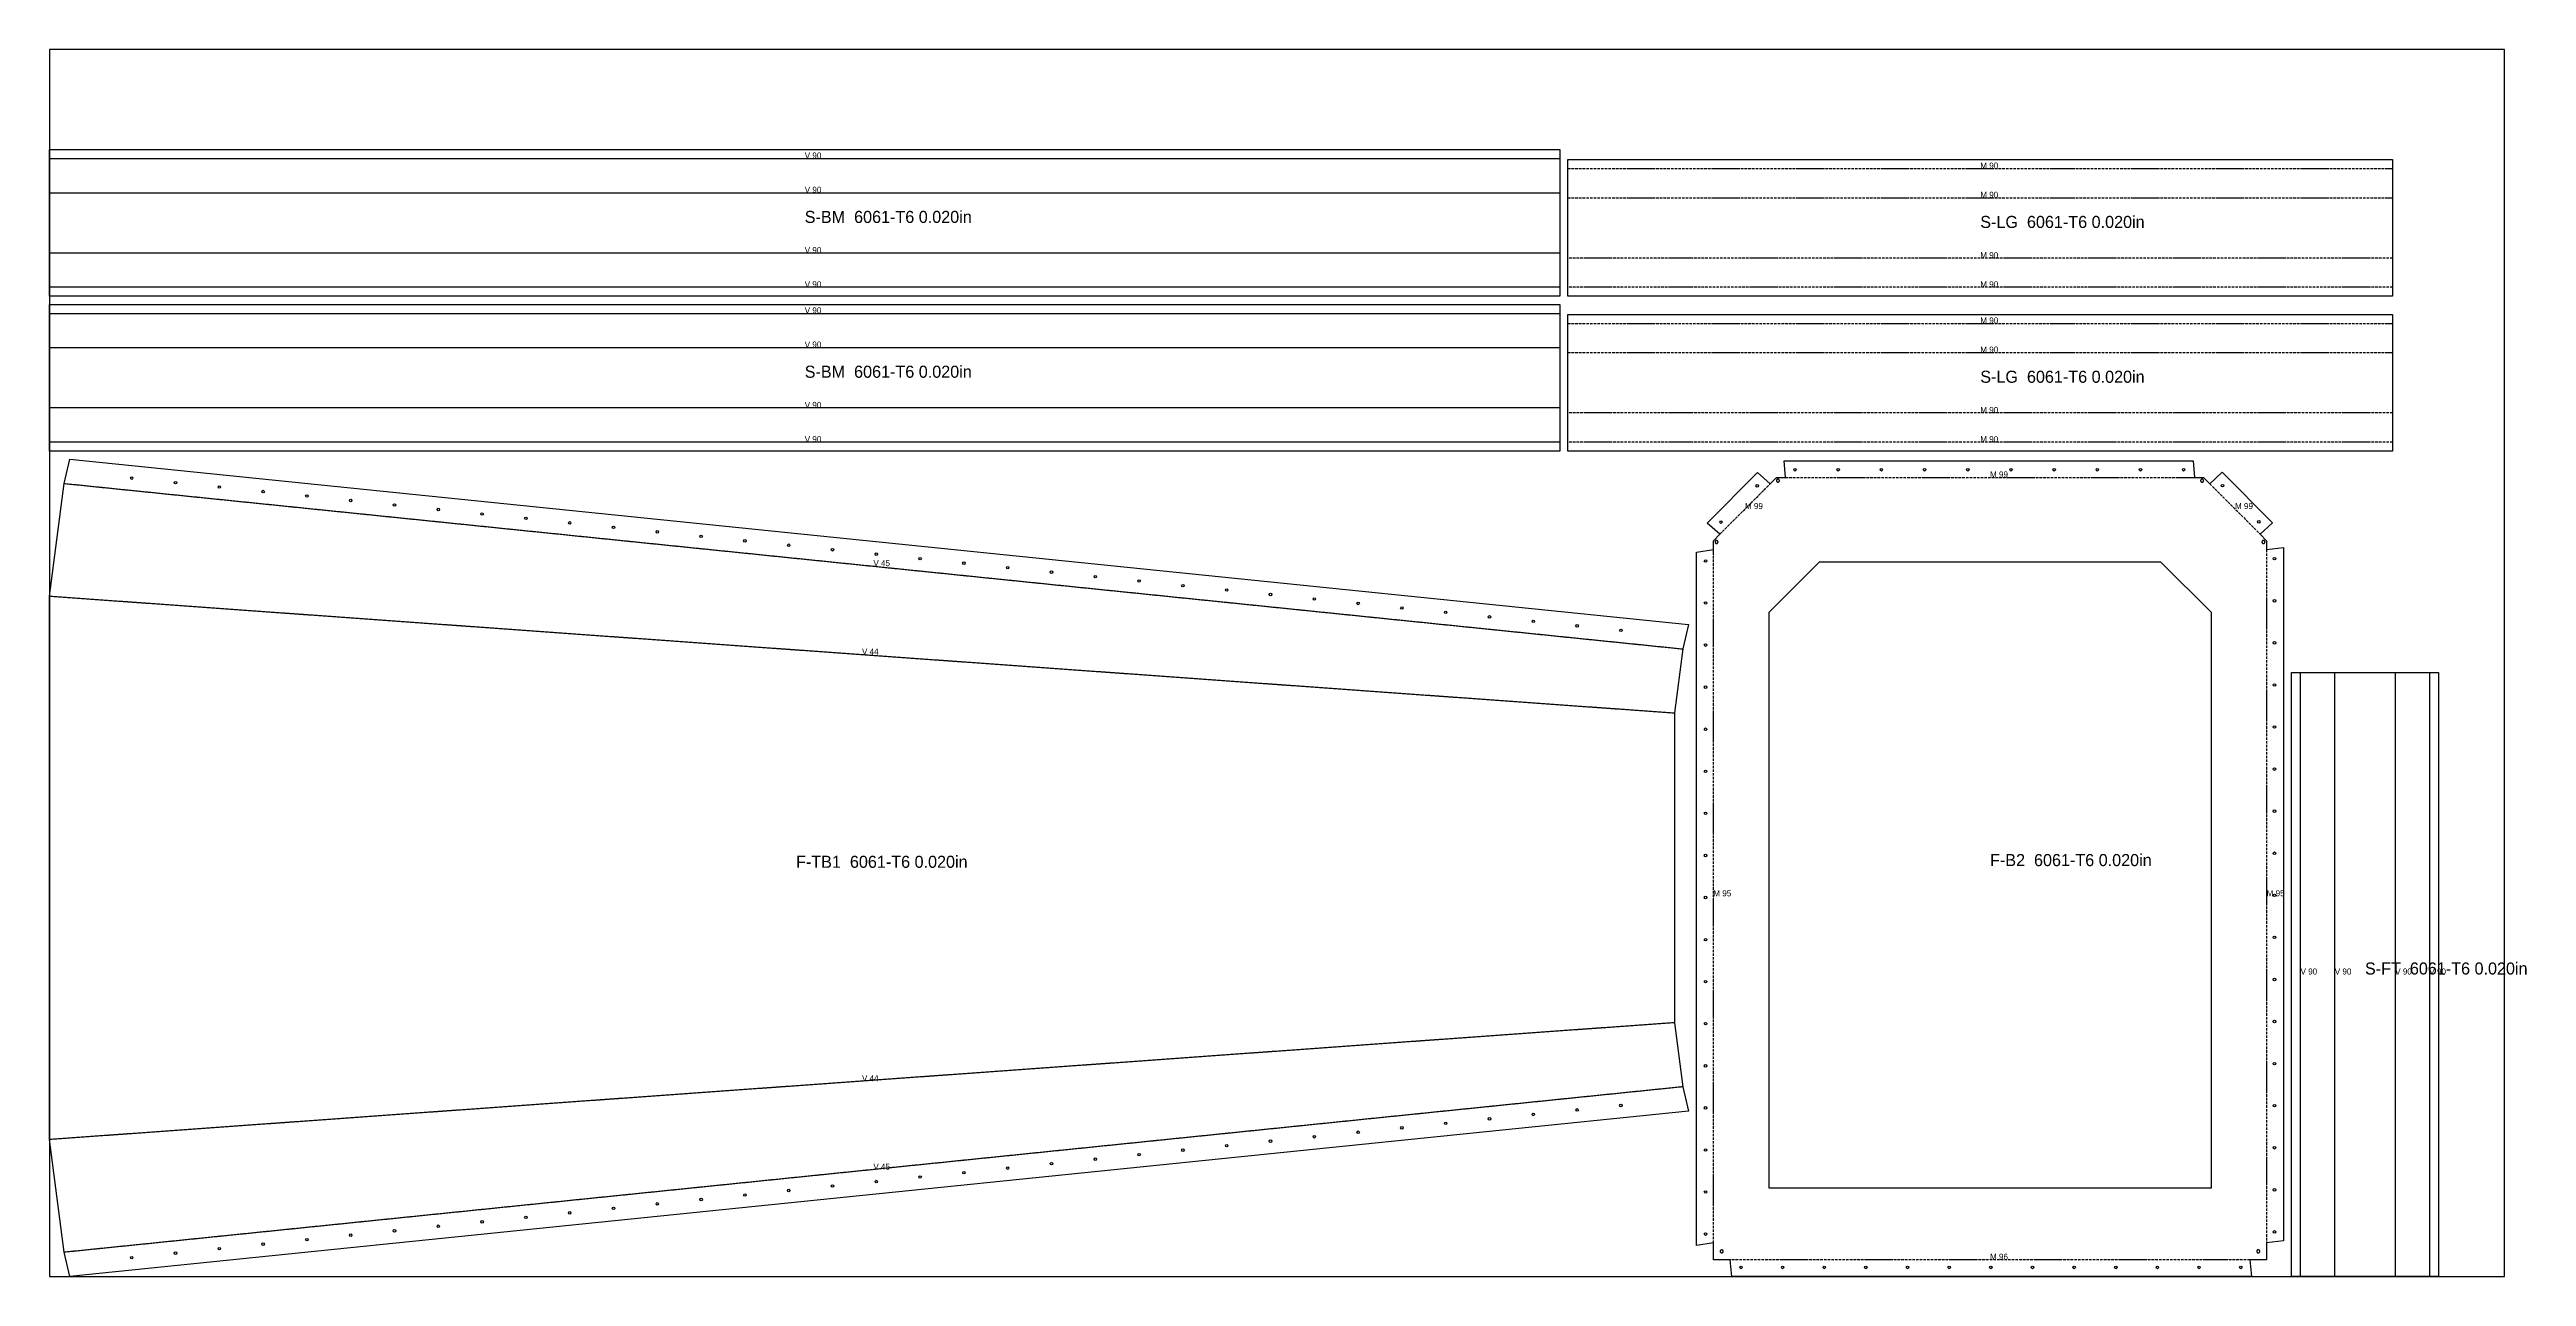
# Model space of a CAD drawing. Header units: millimetres. Extents: x 0 to 2460, y 0 to 1219.
import ezdxf

# ---------------------------------------------------------------- set-up
doc = ezdxf.new("R2010")
doc.units = ezdxf.units.MM
doc.linetypes.add('DASHDOT', pattern=[3.556, 2.54, -0.508, 0, -0.508])
doc.linetypes.add('DASHED', pattern=[1.524, 1.27, -0.254])
for name, color, linetype in [('CUT', 7, 'CONTINUOUS'), ('ETCH', 8, 'CONTINUOUS'), ('HOLE', 6, 'CONTINUOUS'), ('MOUNTAIN', 5, 'DASHDOT'), ('VALLEY', 1, 'DASHED')]:
    doc.layers.add(name, color=color, linetype=linetype)

msp = doc.modelspace()

# ---------------------------------------------------------------- linework, layer by layer
at = {"layer": 'CUT'}
for points in [[(0, 1119.7), (1500, 1119.7), (1500, 973.8), (0, 973.8), (0, 1119.7)], [(2327, 973.8), (1508, 973.8), (1508, 1109.7), (2327, 1109.7), (2327, 973.8)], [(0, 965.8), (1500, 965.8), (1500, 819.9), (0, 819.9), (0, 965.8)], [(2327, 819.9), (1508, 819.9), (1508, 955.8), (2327, 955.8), (2327, 819.9)], [(14.5, 787.9), (20.2, 811.9), (1627.8, 647.6), (1622, 623.5), (1613.8, 559.9), (1613.8, 252.1), (1622, 188.4), (1627.8, 164.3), (20.2, 0), (14.5, 24), (0, 136), (0, 676), (14.5, 787.9)], [(1652.4, 722.1), (1652.4, 731), (1658.8, 737.4), (1646.3, 748.4), (1696.4, 798.6), (1708.9, 787.5), (1715.2, 793.8), (1724.2, 793.8), (1722.9, 810.5), (2128.9, 810.5), (2130.2, 793.8), (2139.1, 793.8), (2145.5, 787.5), (2157.6, 799), (2207.7, 748.8), (2195.6, 737.4), (2201.9, 731), (2201.9, 722.1), (2218.6, 724.1), (2218.6, 35.3), (2201.9, 33.3), (2201.9, 16.7), (2185.3, 16.7), (2187, 0), (1670.7, 0), (1669, 16.7), (1652.4, 16.7), (1652.4, 33.3), (1635.8, 30.9), (1635.8, 719.7), (1652.4, 722.1)], [(1718, 791), (1718, 791.1), (1717.9, 791.3), (1717.9, 791.4), (1717.8, 791.5), (1717.7, 791.6), (1717.6, 791.7), (1717.5, 791.8), (1717.4, 791.9), (1717.2, 792), (1717.1, 792.1), (1717, 792.1), (1716.8, 792.1), (1716.7, 792.2), (1716.5, 792.2), (1716.4, 792.2), (1716.2, 792.1), (1716.1, 792.1), (1716, 792.1), (1715.8, 792), (1715.7, 791.9), (1715.6, 791.8), (1715.5, 791.7), (1715.4, 791.6), (1715.3, 791.5), (1715.2, 791.4), (1715.1, 791.3), (1715.1, 791.1), (1715.1, 791), (1715, 790.8), (1715, 790.7), (1715, 790.5), (1715.1, 790.4), (1715.1, 790.2), (1715.1, 790.1), (1715.2, 790), (1715.3, 789.8), (1715.4, 789.7), (1715.5, 789.6), (1715.6, 789.5), (1715.7, 789.4), (1715.8, 789.4), (1716, 789.3), (1716.1, 789.2), (1716.2, 789.2), (1716.4, 789.2), (1716.5, 789.2), (1716.7, 789.2), (1716.8, 789.2), (1717, 789.2), (1717.1, 789.3), (1717.2, 789.4), (1717.4, 789.4), (1717.5, 789.5), (1717.6, 789.6), (1717.7, 789.7), (1717.8, 789.8), (1717.9, 790), (1717.9, 790.1), (1718, 790.2), (1718, 790.4), (1718, 790.5), (1718, 790.7), (1718, 790.8), (1718, 791)], [(2139.2, 791.1), (2139.2, 791.3), (2139.1, 791.4), (2139.1, 791.5), (2139, 791.6), (2138.9, 791.7), (2138.8, 791.8), (2138.6, 791.9), (2138.5, 792), (2138.4, 792.1), (2138.2, 792.1), (2138.1, 792.1), (2138, 792.2), (2137.8, 792.2), (2137.7, 792.2), (2137.5, 792.1), (2137.4, 792.1), (2137.2, 792.1), (2137.1, 792), (2137, 791.9), (2136.9, 791.8), (2136.8, 791.7), (2136.7, 791.6), (2136.6, 791.5), (2136.5, 791.4), (2136.4, 791.3), (2136.4, 791.1), (2136.3, 791), (2136.3, 790.8), (2136.3, 790.7), (2136.3, 790.5), (2136.3, 790.4), (2136.4, 790.2), (2136.4, 790.1), (2136.5, 790), (2136.6, 789.8), (2136.7, 789.7), (2136.8, 789.6), (2136.9, 789.5), (2137, 789.4), (2137.1, 789.4), (2137.2, 789.3), (2137.4, 789.2), (2137.5, 789.2), (2137.7, 789.2), (2137.8, 789.2), (2138, 789.2), (2138.1, 789.2), (2138.2, 789.2), (2138.4, 789.3), (2138.5, 789.4), (2138.6, 789.4), (2138.8, 789.5), (2138.9, 789.6), (2139, 789.7), (2139.1, 789.8), (2139.1, 790), (2139.2, 790.1), (2139.2, 790.2), (2139.3, 790.4), (2139.3, 790.5), (2139.3, 790.7), (2139.3, 790.8), (2139.3, 791), (2139.2, 791.1)], [(1657.1, 729.9), (1657.1, 730), (1657, 730.2), (1657, 730.3), (1656.9, 730.4), (1656.8, 730.6), (1656.7, 730.7), (1656.7, 730.8), (1656.5, 730.9), (1656.4, 731), (1656.3, 731.1), (1656.2, 731.1), (1656, 731.2), (1655.9, 731.2), (1655.7, 731.2), (1655.6, 731.2), (1655.4, 731.2), (1655.3, 731.2), (1655.2, 731.2), (1655, 731.1), (1654.9, 731.1), (1654.8, 731), (1654.6, 730.9), (1654.5, 730.8), (1654.4, 730.7), (1654.3, 730.6), (1654.3, 730.4), (1654.2, 730.3), (1654.2, 730.2), (1654.1, 730), (1654.1, 729.9), (1654.1, 729.7), (1654.1, 729.6), (1654.1, 729.4), (1654.2, 729.3), (1654.2, 729.2), (1654.3, 729), (1654.3, 728.9), (1654.4, 728.8), (1654.5, 728.7), (1654.6, 728.6), (1654.8, 728.5), (1654.9, 728.4), (1655, 728.3), (1655.2, 728.3), (1655.3, 728.3), (1655.4, 728.2), (1655.6, 728.2), (1655.7, 728.2), (1655.9, 728.3), (1656, 728.3), (1656.2, 728.3), (1656.3, 728.4), (1656.4, 728.5), (1656.5, 728.6), (1656.7, 728.7), (1656.7, 728.8), (1656.8, 728.9), (1656.9, 729), (1657, 729.2), (1657, 729.3), (1657.1, 729.4), (1657.1, 729.6), (1657.1, 729.7), (1657.1, 729.9)], [(2200.1, 730.3), (2200.1, 730.4), (2200, 730.6), (2199.9, 730.7), (2199.8, 730.8), (2199.7, 730.9), (2199.6, 731), (2199.5, 731.1), (2199.3, 731.1), (2199.2, 731.2), (2199.1, 731.2), (2198.9, 731.2), (2198.8, 731.2), (2198.6, 731.2), (2198.5, 731.2), (2198.3, 731.2), (2198.2, 731.1), (2198.1, 731.1), (2197.9, 731), (2197.8, 730.9), (2197.7, 730.8), (2197.6, 730.7), (2197.5, 730.6), (2197.4, 730.4), (2197.4, 730.3), (2197.3, 730.2), (2197.3, 730), (2197.3, 729.9), (2197.3, 729.7), (2197.3, 729.6), (2197.3, 729.4), (2197.3, 729.3), (2197.4, 729.2), (2197.4, 729), (2197.5, 728.9), (2197.6, 728.8), (2197.7, 728.7), (2197.8, 728.6), (2197.9, 728.5), (2198.1, 728.4), (2198.2, 728.3), (2198.3, 728.3), (2198.5, 728.3), (2198.6, 728.2), (2198.8, 728.2), (2198.9, 728.2), (2199.1, 728.3), (2199.2, 728.3), (2199.3, 728.3), (2199.5, 728.4), (2199.6, 728.5), (2199.7, 728.6), (2199.8, 728.7), (2199.9, 728.8), (2200, 728.9), (2200.1, 729), (2200.1, 729.2), (2200.2, 729.3), (2200.2, 729.4), (2200.3, 729.6), (2200.3, 729.7), (2200.3, 729.9), (2200.2, 730), (2200.2, 730.2), (2200.1, 730.3)], [(2147, 88.1), (2147, 659.6), (2096.7, 709.8), (1757.6, 709.8), (1707.4, 659.6), (1707.4, 88.1), (2147, 88.1)], [(2226.6, 0), (2226.6, 600), (2372.5, 600), (2372.5, 0), (2226.6, 0)], [(1662, 25.7), (1662, 25.8), (1661.9, 25.9), (1661.8, 26.1), (1661.7, 26.2), (1661.6, 26.2), (1661.4, 26.3), (1661.3, 26.4), (1661.2, 26.4), (1661, 26.5), (1660.9, 26.5), (1660.7, 26.5), (1660.6, 26.5), (1660.4, 26.5), (1660.3, 26.4), (1660.2, 26.4), (1660, 26.3), (1659.9, 26.2), (1659.8, 26.2), (1659.7, 26.1), (1659.6, 25.9), (1659.5, 25.8), (1659.4, 25.7), (1659.3, 25.6), (1659.3, 25.4), (1659.3, 25.3), (1659.2, 25.1), (1659.2, 25), (1659.2, 24.8), (1659.3, 24.7), (1659.3, 24.6), (1659.3, 24.4), (1659.4, 24.3), (1659.5, 24.2), (1659.6, 24), (1659.7, 23.9), (1659.8, 23.8), (1659.9, 23.7), (1660, 23.7), (1660.2, 23.6), (1660.3, 23.6), (1660.4, 23.5), (1660.6, 23.5), (1660.7, 23.5), (1660.9, 23.5), (1661, 23.5), (1661.2, 23.6), (1661.3, 23.6), (1661.4, 23.7), (1661.6, 23.7), (1661.7, 23.8), (1661.8, 23.9), (1661.9, 24), (1662, 24.2), (1662, 24.3), (1662.1, 24.4), (1662.2, 24.6), (1662.2, 24.7), (1662.2, 24.8), (1662.2, 25), (1662.2, 25.1), (1662.2, 25.3), (1662.2, 25.4), (1662.1, 25.6), (1662, 25.7)], [(2194.9, 25.8), (2194.8, 25.9), (2194.7, 26.1), (2194.6, 26.2), (2194.5, 26.2), (2194.3, 26.3), (2194.2, 26.4), (2194.1, 26.4), (2193.9, 26.5), (2193.8, 26.5), (2193.6, 26.5), (2193.5, 26.5), (2193.3, 26.5), (2193.2, 26.4), (2193, 26.4), (2192.9, 26.3), (2192.8, 26.2), (2192.7, 26.2), (2192.6, 26.1), (2192.5, 25.9), (2192.4, 25.8), (2192.3, 25.7), (2192.2, 25.6), (2192.2, 25.4), (2192.2, 25.3), (2192.1, 25.1), (2192.1, 25), (2192.1, 24.8), (2192.2, 24.7), (2192.2, 24.6), (2192.2, 24.4), (2192.3, 24.3), (2192.4, 24.2), (2192.5, 24), (2192.6, 23.9), (2192.7, 23.8), (2192.8, 23.7), (2192.9, 23.7), (2193, 23.6), (2193.2, 23.6), (2193.3, 23.5), (2193.5, 23.5), (2193.6, 23.5), (2193.8, 23.5), (2193.9, 23.5), (2194.1, 23.6), (2194.2, 23.6), (2194.3, 23.7), (2194.5, 23.7), (2194.6, 23.8), (2194.7, 23.9), (2194.8, 24), (2194.9, 24.2), (2194.9, 24.3), (2195, 24.4), (2195.1, 24.6), (2195.1, 24.7), (2195.1, 24.8), (2195.1, 25), (2195.1, 25.1), (2195.1, 25.3), (2195.1, 25.4), (2195, 25.6), (2194.9, 25.7), (2194.9, 25.8)]]:
    msp.add_lwpolyline(points, close=True, dxfattribs=at)
at = {"layer": 'ETCH'}
msp.add_lwpolyline([(0, 0), (2438, 0), (2438, 1219), (0, 1219)], close=True, dxfattribs=at)
at = {"layer": 'HOLE'}
for centre in [(81.6, 793.2), (125.1, 788.7), (1733.5, 801.5), (1776.4, 801.5), (1819.3, 801.5), (1862.2, 801.5), (1905.1, 801.5), (1948, 801.5), (1990.9, 801.5), (2033.7, 801.5), (2076.6, 801.5), (2119.5, 801.5), (168.6, 784.3), (212.1, 779.8), (255.6, 775.4), (299.1, 770.9), (342.6, 766.5), (386.1, 762), (1696, 785.5), (2158.1, 785.7), (429.6, 757.6), (473.1, 753.2), (516.6, 748.7), (560.1, 744.3), (603.6, 739.8), (1660, 749.5), (2194.1, 749.7), (647.1, 735.4), (690.6, 730.9), (734.1, 726.5), (777.6, 722), (821.1, 717.6), (864.6, 713.1), (2209.7, 713.1), (908.1, 708.7), (951.6, 704.2), (995.1, 699.8), (1038.6, 695.3), (1082.1, 690.9), (1644.7, 710.9), (1125.6, 686.4), (1169.1, 682), (1212.6, 677.6), (1256.1, 673.1), (1299.6, 668.7), (1343.1, 664.2), (1644.7, 669.1), (2209.7, 671.3), (1386.6, 659.8), (1430.1, 655.3), (1473.6, 650.9), (1517.1, 646.4), (1560.6, 642), (1644.7, 627.3), (2209.7, 629.5), (1644.7, 585.5), (2209.7, 587.7), (1644.7, 543.7), (2209.7, 545.9), (1644.7, 501.9), (2209.7, 504.1), (1644.7, 460.1), (2209.7, 462.3), (1644.7, 418.3), (2209.7, 420.5), (1644.7, 376.5), (2209.7, 378.7), (1644.7, 334.7), (2209.7, 336.9), (2209.7, 295.1), (1644.7, 292.9), (1644.7, 251.1), (2209.7, 253.3), (1644.7, 209.3), (2209.7, 211.5), (1343.1, 147.7), (1386.6, 152.1), (1430.1, 156.6), (1473.6, 161), (1517.1, 165.5), (1560.6, 169.9), (1644.7, 167.5), (2209.7, 169.7), (1125.6, 125.5), (1169.1, 129.9), (1212.6, 134.4), (1256.1, 138.8), (1299.6, 143.3), (1644.7, 125.7), (2209.7, 127.9), (864.6, 98.8), (908.1, 103.2), (951.6, 107.7), (995.1, 112.1), (1038.6, 116.6), (1082.1, 121), (647.1, 76.5), (690.6, 81), (734.1, 85.4), (777.6, 89.9), (821.1, 94.3), (1644.7, 83.9), (2209.7, 86.1), (386.1, 49.9), (429.6, 54.3), (473.1, 58.8), (516.6, 63.2), (560.1, 67.7), (603.6, 72.1), (168.6, 27.6), (212.1, 32.1), (255.6, 36.5), (299.1, 41), (342.6, 45.4), (1644.7, 42.1), (2209.7, 44.3), (81.6, 18.7), (125.1, 23.2), (1679.9, 9), (1721.2, 9), (1762.6, 9), (1803.9, 9), (1845.3, 9), (1886.7, 9), (1928, 9), (1969.4, 9), (2010.7, 9), (2052.1, 9), (2093.4, 9), (2134.8, 9), (2176.2, 9)]:
    msp.add_circle(centre, 1.25, dxfattribs=at)
at = {"layer": 'MOUNTAIN'}
for p, q in [((1508, 1100.7), (2327, 1100.7)), ((1508, 1071.7), (2327, 1071.7)), ((2327, 1011.7), (1508, 1011.7)), ((2327, 982.8), (1508, 982.8)), ((1508, 946.8), (2327, 946.8)), ((1508, 917.9), (2327, 917.9)), ((2327, 857.9), (1508, 857.9)), ((2327, 828.9), (1508, 828.9)), ((1658.8, 737.4), (1708.9, 787.5)), ((1724.2, 793.8), (2130.2, 793.8)), ((2145.5, 787.5), (2195.6, 737.4)), ((1652.4, 33.3), (1652.4, 722.1)), ((2201.9, 722.1), (2201.9, 33.3)), ((2185.3, 16.7), (1669, 16.7))]:
    msp.add_line(p, q, dxfattribs=at)
at = {"layer": 'VALLEY'}
for p, q in [((0, 1110.7), (1500, 1110.7)), ((0, 1076.7), (1500, 1076.7)), ((1500, 1016.7), (0, 1016.7)), ((1500, 982.8), (0, 982.8)), ((0, 956.8), (1500, 956.8)), ((0, 922.9), (1500, 922.9)), ((1500, 862.9), (0, 862.9)), ((1500, 828.9), (0, 828.9)), ((14.5, 787.9), (1622, 623.5)), ((0, 676), (1613.8, 559.9)), ((2235.6, 0), (2235.6, 600)), ((2269.6, 0), (2269.6, 600)), ((2329.6, 600), (2329.6, 0)), ((2363.5, 600), (2363.5, 0)), ((1613.8, 252.1), (0, 136)), ((1622, 188.4), (14.5, 24))]:
    msp.add_line(p, q, dxfattribs=at)

# ---------------------------------------------------------------- texts
at = {"layer": 'ETCH'}
for s, height, p in [('V 90', 6, (750, 1110.7)), ('V 90', 6, (750, 1076.7)), ('M 90', 6, (1917.5, 1100.7)), ('S-BM  6061-T6 0.020in', 12, (750, 1046.7)), ('M 90', 6, (1917.5, 1071.7)), ('S-LG  6061-T6 0.020in', 12, (1917.5, 1041.7)), ('V 90', 6, (750, 1016.7)), ('M 90', 6, (1917.5, 1011.7)), ('V 90', 6, (750, 982.8)), ('M 90', 6, (1917.5, 982.8)), ('V 90', 6, (750, 956.8)), ('M 90', 6, (1917.5, 946.8)), ('V 90', 6, (750, 922.9)), ('M 90', 6, (1917.5, 917.9)), ('S-BM  6061-T6 0.020in', 12, (750, 892.9)), ('S-LG  6061-T6 0.020in', 12, (1917.5, 887.9)), ('V 90', 6, (750, 862.9)), ('M 90', 6, (1917.5, 857.9)), ('V 90', 6, (750, 828.9)), ('M 90', 6, (1917.5, 828.9)), ('M 99', 6, (1927.2, 793.8)), ('M 99', 6, (1683.8, 762.4)), ('M 99', 6, (2170.5, 762.4)), ('V 45', 6, (818.2, 705.7)), ('V 44', 6, (806.9, 617.9)), ('F-TB1  6061-T6 0.020in', 12, (741.4, 406)), ('F-B2  6061-T6 0.020in', 12, (1927.2, 407.7)), ('M 95', 6, (1652.4, 377.7)), ('M 95', 6, (2201.9, 377.7)), ('V 90', 6, (2235.6, 300)), ('V 90', 6, (2269.6, 300)), ('S-FT  6061-T6 0.020in', 12, (2299.6, 300)), ('V 90', 6, (2329.6, 300)), ('V 90', 6, (2363.5, 300)), ('V 44', 6, (806.9, 194)), ('V 45', 6, (818.2, 106.2)), ('M 96', 6, (1927.2, 16.7))]:
    msp.add_text(s, height=height, dxfattribs=at).set_placement(p)

doc.saveas('drawing.dxf')
